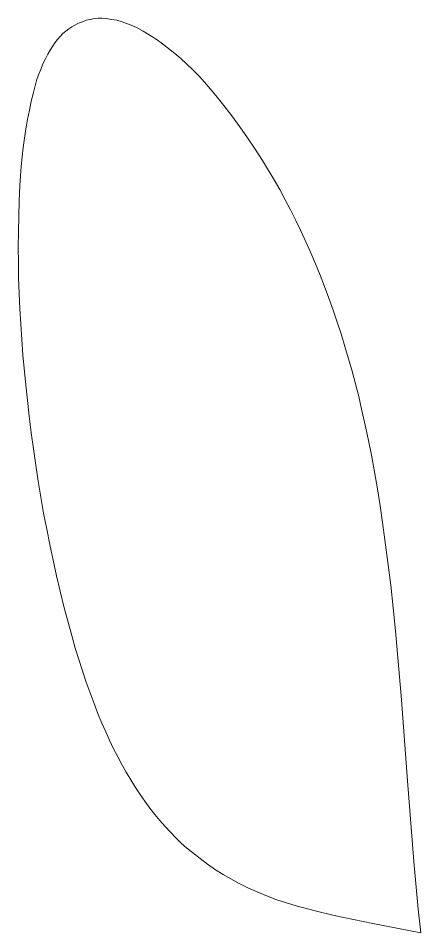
# Model space of a CAD drawing. Header units: millimetres. Extents: x -1200 to 1200, y -590 to 590.
# Drawn here: x 522.4 to 585.1, y -193 to -50.5 of the extents above; entities that cross this region are included whole.
import ezdxf

# ---------------------------------------------------------------- set-up
doc = ezdxf.new("R2010")
doc.units = ezdxf.units.MM
doc.header["$MEASUREMENT"] = 0
doc.layers.add('Layer 1', color=7, linetype='Continuous')

msp = doc.modelspace()

# ---------------------------------------------------------------- linework, layer by layer
at = {"layer": 'Layer 1', "color": 250, "lineweight": 20}
msp.add_open_spline([(585.0617, -192.96), (585.0617, -192.96), (584.6586, -189.2936), (584.6586, -189.2936), (584.6586, -189.2936), (583.9738, -181.8603), (583.9738, -181.8603), (583.9738, -181.8603), (583.0132, -169.2983), (583.0132, -169.2983), (583.0132, -169.2983), (582.0525, -156.6939), (582.0525, -156.6939), (582.0525, -156.6939), (581.7737, -153.1071), (581.7737, -153.1071), (581.7737, -153.1071), (581.4706, -149.5254), (581.4706, -149.5254), (581.4706, -149.5254), (581.1403, -145.9439), (581.1403, -145.9439), (581.1403, -145.9439), (580.7616, -142.3624), (580.7616, -142.3624), (580.7616, -142.3624), (580.3827, -138.8231), (580.3827, -138.8231), (580.3827, -138.8231), (579.9524, -135.2839), (579.9524, -135.2839), (579.9524, -135.2839), (579.4979, -131.7448), (579.4979, -131.7448), (579.4979, -131.7448), (579.116, -129.048), (579.116, -129.048), (579.116, -129.048), (578.7372, -126.436), (578.7372, -126.436), (578.7372, -126.436), (578.3069, -123.7816), (578.3069, -123.7816), (578.3069, -123.7816), (577.8523, -121.1749), (577.8523, -121.1749), (577.8523, -121.1749), (577.3705, -118.5629), (577.3705, -118.5629), (577.3705, -118.5629), (576.8644, -115.9986), (576.8644, -115.9986), (576.8644, -115.9986), (576.3099, -113.4343), (576.3099, -113.4343), (576.3099, -113.4343), (575.8523, -111.3944), (575.8523, -111.3944), (575.8523, -111.3944), (575.3978, -109.4076), (575.3978, -109.4076), (575.3978, -109.4076), (574.8916, -107.4156), (574.8916, -107.4156), (574.8916, -107.4156), (574.3613, -105.4711), (574.3613, -105.4711), (574.3613, -105.4711), (573.828, -103.5214), (573.828, -103.5214), (573.828, -103.5214), (573.2461, -101.6193), (573.2461, -101.6193), (573.2461, -101.6193), (572.6643, -99.6749), (572.6643, -99.6749), (572.6643, -99.6749), (572.0582, -97.8152), (572.0582, -97.8152), (572.0582, -97.8152), (571.4248, -95.9609), (571.4248, -95.9609), (571.4248, -95.9609), (570.7672, -94.1012), (570.7672, -94.1012), (570.7672, -94.1012), (570.0855, -92.2892), (570.0855, -92.2892), (570.0855, -92.2892), (569.4006, -90.5197), (569.4006, -90.5197), (569.4006, -90.5197), (568.6672, -88.75), (568.6672, -88.75), (568.6672, -88.75), (567.9338, -87.0229), (567.9338, -87.0229), (567.9338, -87.0229), (567.1763, -85.3009), (567.1763, -85.3009), (567.1763, -85.3009), (566.3914, -83.6214), (566.3914, -83.6214), (566.3914, -83.6214), (565.6065, -81.9843), (565.6065, -81.9843), (565.6065, -81.9843), (564.7974, -80.3471), (564.7974, -80.3471), (564.7974, -80.3471), (563.9367, -78.7524), (563.9367, -78.7524), (563.9367, -78.7524), (563.1033, -77.1629), (563.1033, -77.1629), (563.1033, -77.1629), (562.2155, -75.6582), (562.2155, -75.6582), (562.2155, -75.6582), (560.4215, -72.6489), (560.4215, -72.6489), (560.4215, -72.6489), (559.2578, -70.8793), (559.2578, -70.8793), (559.2578, -70.8793), (558.0669, -69.1097), (558.0669, -69.1097), (558.0669, -69.1097), (556.8789, -67.3878), (556.8789, -67.3878), (556.8789, -67.3878), (555.6395, -65.7029), (555.6395, -65.7029), (555.6395, -65.7029), (554.4, -64.0659), (554.4, -64.0659), (554.4, -64.0659), (553.1606, -62.5187), (553.1606, -62.5187), (553.1606, -62.5187), (552.2727, -61.4591), (552.2727, -61.4591), (552.2727, -61.4591), (551.3878, -60.4418), (551.3878, -60.4418), (551.3878, -60.4418), (550.4787, -59.467), (550.4787, -59.467), (550.4787, -59.467), (549.5665, -58.5398), (549.5665, -58.5398), (549.5665, -58.5398), (548.6302, -57.655), (548.6302, -57.655), (548.6302, -57.655), (547.6937, -56.7702), (547.6937, -56.7702), (547.6937, -56.7702), (546.7331, -55.9755), (546.7331, -55.9755), (546.7331, -55.9755), (545.7725, -55.1755), (545.7725, -55.1755), (545.7725, -55.1755), (544.8118, -54.4708), (544.8118, -54.4708), (544.8118, -54.4708), (543.824, -53.7609), (543.824, -53.7609), (543.824, -53.7609), (541.8239, -52.4787), (541.8239, -52.4787), (541.8239, -52.4787), (541.0148, -52.0389), (541.0148, -52.0389), (541.0148, -52.0389), (540.2056, -51.684), (540.2056, -51.684), (540.2056, -51.684), (539.3966, -51.329), (539.3966, -51.329), (539.3966, -51.329), (538.5602, -51.0641), (538.5602, -51.0641), (538.5602, -51.0641), (537.7268, -50.7992), (537.7268, -50.7992), (537.7268, -50.7992), (536.8904, -50.6667), (536.8904, -50.6667), (536.8904, -50.6667), (536.057, -50.5343), (536.057, -50.5343), (536.057, -50.5343), (535.4237, -50.4866), (535.4237, -50.4866), (535.4237, -50.4866), (534.8176, -50.4866), (534.8176, -50.4866), (534.8176, -50.4866), (534.1842, -50.5343), (534.1842, -50.5343), (534.1842, -50.5343), (533.5781, -50.6667), (533.5781, -50.6667), (533.5781, -50.6667), (532.969, -50.7992), (532.969, -50.7992), (532.969, -50.7992), (532.3629, -51.0217), (532.3629, -51.0217), (532.3629, -51.0217), (531.7569, -51.2389), (531.7569, -51.2389), (531.7569, -51.2389), (531.1751, -51.5515), (531.1751, -51.5515), (531.1751, -51.5515), (530.6932, -51.8164), (530.6932, -51.8164), (530.6932, -51.8164), (530.2387, -52.1237), (530.2387, -52.1237), (530.2387, -52.1237), (529.7811, -52.4787), (529.7811, -52.4787), (529.7811, -52.4787), (529.3266, -52.8761), (529.3266, -52.8761), (529.3266, -52.8761), (528.8962, -53.3211), (528.8962, -53.3211), (528.8962, -53.3211), (528.4931, -53.8032), (528.4931, -53.8032), (528.4931, -53.8032), (528.0871, -54.2907), (528.0871, -54.2907), (528.0871, -54.2907), (527.7082, -54.8682), (527.7082, -54.8682), (527.7082, -54.8682), (527.3295, -55.4404), (527.3295, -55.4404), (527.3295, -55.4404), (526.975, -56.0603), (526.975, -56.0603), (526.975, -56.0603), (526.5931, -56.8126), (526.5931, -56.8126), (526.5931, -56.8126), (526.2143, -57.6073), (526.2143, -57.6073), (526.2143, -57.6073), (525.8597, -58.4498), (525.8597, -58.4498), (525.8597, -58.4498), (525.5324, -59.2922), (525.5324, -59.2922), (525.5324, -59.2922), (525.2294, -60.1769), (525.2294, -60.1769), (525.2294, -60.1769), (524.7233, -62.0313), (524.7233, -62.0313), (524.7233, -62.0313), (524.393, -63.4035), (524.393, -63.4035), (524.393, -63.4035), (524.0899, -64.8182), (524.0899, -64.8182), (524.0899, -64.8182), (523.8112, -66.2328), (523.8112, -66.2328), (523.8112, -66.2328), (523.5596, -67.6951), (523.5596, -67.6951), (523.5596, -67.6951), (523.3294, -69.1521), (523.3294, -69.1521), (523.3294, -69.1521), (523.1293, -70.6144), (523.1293, -70.6144), (523.1293, -70.6144), (522.9778, -72.0714), (522.9778, -72.0714), (522.9778, -72.0714), (522.8263, -73.5761), (522.8263, -73.5761), (522.8263, -73.5761), (522.699, -75.0383), (522.699, -75.0383), (522.699, -75.0383), (522.6233, -76.5431), (522.6233, -76.5431), (522.6233, -76.5431), (522.5202, -78.9325), (522.5202, -78.9325), (522.5202, -78.9325), (522.4445, -81.3644), (522.4445, -81.3644), (522.4445, -81.3644), (522.3959, -83.7538), (522.3959, -83.7538), (522.3959, -83.7538), (522.3687, -86.138), (522.3687, -86.138), (522.3687, -86.138), (522.3959, -88.5275), (522.3959, -88.5275), (522.3959, -88.5275), (522.4202, -90.9594), (522.4202, -90.9594), (522.4202, -90.9594), (522.496, -93.3489), (522.496, -93.3489), (522.496, -93.3489), (522.596, -95.7384), (522.596, -95.7384), (522.596, -95.7384), (522.7475, -98.1278), (522.7475, -98.1278), (522.7475, -98.1278), (522.9021, -100.5173), (522.9021, -100.5173), (522.9021, -100.5173), (523.0778, -102.9068), (523.0778, -102.9068), (523.0778, -102.9068), (523.3809, -106.091), (523.3809, -106.091), (523.3809, -106.091), (524.0658, -112.5018), (524.0658, -112.5018), (524.0658, -112.5018), (524.3688, -115.0661), (524.3688, -115.0661), (524.3688, -115.0661), (524.7233, -117.588), (524.7233, -117.588), (524.7233, -117.588), (525.0779, -120.11), (525.0779, -120.11), (525.0779, -120.11), (525.4567, -122.6319), (525.4567, -122.6319), (525.4567, -122.6319), (525.887, -125.1115), (525.887, -125.1115), (525.887, -125.1115), (526.3173, -127.5857), (526.3173, -127.5857), (526.3173, -127.5857), (526.7961, -130.0652), (526.7961, -130.0652), (526.7961, -130.0652), (527.278, -132.4971), (527.278, -132.4971), (527.278, -132.4971), (527.784, -134.929), (527.784, -134.929), (527.784, -134.929), (528.3416, -137.3608), (528.3416, -137.3608), (528.3416, -137.3608), (528.8962, -139.7503), (528.8962, -139.7503), (528.8962, -139.7503), (529.478, -142.1398), (529.478, -142.1398), (529.478, -142.1398), (530.7447, -146.8711), (530.7447, -146.8711), (530.7447, -146.8711), (531.2508, -148.6407), (531.2508, -148.6407), (531.2508, -148.6407), (531.7811, -150.4103), (531.7811, -150.4103), (531.7811, -150.4103), (532.3629, -152.1798), (532.3629, -152.1798), (532.3629, -152.1798), (532.9448, -153.9071), (532.9448, -153.9071), (532.9448, -153.9071), (533.5509, -155.5866), (533.5509, -155.5866), (533.5509, -155.5866), (534.1842, -157.2661), (534.1842, -157.2661), (534.1842, -157.2661), (534.8176, -158.9457), (534.8176, -158.9457), (534.8176, -158.9457), (535.3994, -160.3178), (535.3994, -160.3178), (535.3994, -160.3178), (535.9812, -161.6477), (535.9812, -161.6477), (535.9812, -161.6477), (536.5873, -162.9722), (536.5873, -162.9722), (536.5873, -162.9722), (537.1964, -164.3021), (537.1964, -164.3021), (537.1964, -164.3021), (537.854, -165.5366), (537.854, -165.5366), (537.854, -165.5366), (538.5117, -166.7763), (538.5117, -166.7763), (538.5117, -166.7763), (539.1935, -167.9684), (539.1935, -167.9684), (539.1935, -167.9684), (539.8784, -169.1658), (539.8784, -169.1658), (539.8784, -169.1658), (540.6118, -170.3155), (540.6118, -170.3155), (540.6118, -170.3155), (541.3451, -171.4229), (541.3451, -171.4229), (541.3451, -171.4229), (542.0784, -172.4824), (542.0784, -172.4824), (542.0784, -172.4824), (542.8633, -173.5421), (542.8633, -173.5421), (542.8633, -173.5421), (543.6209, -174.517), (543.6209, -174.517), (543.6209, -174.517), (544.43, -175.4918), (544.43, -175.4918), (544.43, -175.4918), (545.2392, -176.4191), (545.2392, -176.4191), (545.2392, -176.4191), (546.0755, -177.3038), (546.0755, -177.3038), (546.0755, -177.3038), (546.9089, -178.1886), (546.9089, -178.1886), (546.9089, -178.1886), (547.7453, -178.9834), (547.7453, -178.9834), (547.7453, -178.9834), (548.6059, -179.7834), (548.6059, -179.7834), (548.6059, -179.7834), (549.4908, -180.488), (549.4908, -180.488), (549.4908, -180.488), (550.6787, -181.4152), (550.6787, -181.4152), (550.6787, -181.4152), (551.8696, -182.3), (551.8696, -182.3), (551.8696, -182.3), (553.0848, -183.1424), (553.0848, -183.1424), (553.0848, -183.1424), (554.297, -183.8947), (554.297, -183.8947), (554.297, -183.8947), (556.7759, -185.267), (556.7759, -185.267), (556.7759, -185.267), (558.2457, -186.0193), (558.2457, -186.0193), (558.2457, -186.0193), (559.7123, -186.6392), (559.7123, -186.6392), (559.7123, -186.6392), (561.1791, -187.2591), (561.1791, -187.2591), (561.1791, -187.2591), (562.673, -187.8313), (562.673, -187.8313), (562.673, -187.8313), (564.1641, -188.3188), (564.1641, -188.3188), (564.1641, -188.3188), (565.658, -188.7585), (565.658, -188.7585), (565.658, -188.7585), (568.6187, -189.5585), (568.6187, -189.5585), (568.6187, -189.5585), (571.6037, -190.2632), (571.6037, -190.2632), (571.6037, -190.2632), (574.5886, -190.9255), (574.5886, -190.9255), (574.5886, -190.9255), (577.5978, -191.5029), (577.5978, -191.5029), (577.5978, -191.5029), (585.0617, -192.96), (585.0617, -192.96)], degree=3, knots=[0, 0, 0, 0, 0.00598802, 0.00598802, 0.00598802, 0.01197605, 0.01197605, 0.01197605, 0.01796407, 0.01796407, 0.01796407, 0.0239521, 0.0239521, 0.0239521, 0.02994012, 0.02994012, 0.02994012, 0.03592814, 0.03592814, 0.03592814, 0.04191617, 0.04191617, 0.04191617, 0.04790419, 0.04790419, 0.04790419, 0.05389222, 0.05389222, 0.05389222, 0.05988024, 0.05988024, 0.05988024, 0.06586826, 0.06586826, 0.06586826, 0.07185629, 0.07185629, 0.07185629, 0.07784431, 0.07784431, 0.07784431, 0.08383234, 0.08383234, 0.08383234, 0.08982036, 0.08982036, 0.08982036, 0.09580838, 0.09580838, 0.09580838, 0.10179641, 0.10179641, 0.10179641, 0.10778443, 0.10778443, 0.10778443, 0.11377246, 0.11377246, 0.11377246, 0.11976048, 0.11976048, 0.11976048, 0.1257485, 0.1257485, 0.1257485, 0.13173653, 0.13173653, 0.13173653, 0.13772455, 0.13772455, 0.13772455, 0.14371257, 0.14371257, 0.14371257, 0.1497006, 0.1497006, 0.1497006, 0.15568862, 0.15568862, 0.15568862, 0.16167665, 0.16167665, 0.16167665, 0.16766467, 0.16766467, 0.16766467, 0.17365269, 0.17365269, 0.17365269, 0.17964072, 0.17964072, 0.17964072, 0.18562874, 0.18562874, 0.18562874, 0.19161677, 0.19161677, 0.19161677, 0.19760479, 0.19760479, 0.19760479, 0.20359281, 0.20359281, 0.20359281, 0.20958084, 0.20958084, 0.20958084, 0.21556886, 0.21556886, 0.21556886, 0.22155689, 0.22155689, 0.22155689, 0.22754491, 0.22754491, 0.22754491, 0.23353293, 0.23353293, 0.23353293, 0.23952096, 0.23952096, 0.23952096, 0.24550898, 0.24550898, 0.24550898, 0.25149701, 0.25149701, 0.25149701, 0.25748503, 0.25748503, 0.25748503, 0.26347305, 0.26347305, 0.26347305, 0.26946108, 0.26946108, 0.26946108, 0.2754491, 0.2754491, 0.2754491, 0.28143713, 0.28143713, 0.28143713, 0.28742515, 0.28742515, 0.28742515, 0.29341317, 0.29341317, 0.29341317, 0.2994012, 0.2994012, 0.2994012, 0.30538922, 0.30538922, 0.30538922, 0.31137725, 0.31137725, 0.31137725, 0.31736527, 0.31736527, 0.31736527, 0.32335329, 0.32335329, 0.32335329, 0.32934132, 0.32934132, 0.32934132, 0.33532934, 0.33532934, 0.33532934, 0.34131737, 0.34131737, 0.34131737, 0.34730539, 0.34730539, 0.34730539, 0.35329341, 0.35329341, 0.35329341, 0.35928144, 0.35928144, 0.35928144, 0.36526946, 0.36526946, 0.36526946, 0.37125749, 0.37125749, 0.37125749, 0.37724551, 0.37724551, 0.37724551, 0.38323353, 0.38323353, 0.38323353, 0.38922156, 0.38922156, 0.38922156, 0.39520958, 0.39520958, 0.39520958, 0.4011976, 0.4011976, 0.4011976, 0.40718563, 0.40718563, 0.40718563, 0.41317365, 0.41317365, 0.41317365, 0.41916168, 0.41916168, 0.41916168, 0.4251497, 0.4251497, 0.4251497, 0.43113772, 0.43113772, 0.43113772, 0.43712575, 0.43712575, 0.43712575, 0.44311377, 0.44311377, 0.44311377, 0.4491018, 0.4491018, 0.4491018, 0.45508982, 0.45508982, 0.45508982, 0.46107784, 0.46107784, 0.46107784, 0.46706587, 0.46706587, 0.46706587, 0.47305389, 0.47305389, 0.47305389, 0.47904192, 0.47904192, 0.47904192, 0.48502994, 0.48502994, 0.48502994, 0.49101796, 0.49101796, 0.49101796, 0.49700599, 0.49700599, 0.49700599, 0.50299401, 0.50299401, 0.50299401, 0.50898204, 0.50898204, 0.50898204, 0.51497006, 0.51497006, 0.51497006, 0.52095808, 0.52095808, 0.52095808, 0.52694611, 0.52694611, 0.52694611, 0.53293413, 0.53293413, 0.53293413, 0.53892216, 0.53892216, 0.53892216, 0.54491018, 0.54491018, 0.54491018, 0.5508982, 0.5508982, 0.5508982, 0.55688623, 0.55688623, 0.55688623, 0.56287425, 0.56287425, 0.56287425, 0.56886228, 0.56886228, 0.56886228, 0.5748503, 0.5748503, 0.5748503, 0.58083832, 0.58083832, 0.58083832, 0.58682635, 0.58682635, 0.58682635, 0.59281437, 0.59281437, 0.59281437, 0.5988024, 0.5988024, 0.5988024, 0.60479042, 0.60479042, 0.60479042, 0.61077844, 0.61077844, 0.61077844, 0.61676647, 0.61676647, 0.61676647, 0.62275449, 0.62275449, 0.62275449, 0.62874251, 0.62874251, 0.62874251, 0.63473054, 0.63473054, 0.63473054, 0.64071856, 0.64071856, 0.64071856, 0.64670659, 0.64670659, 0.64670659, 0.65269461, 0.65269461, 0.65269461, 0.65868263, 0.65868263, 0.65868263, 0.66467066, 0.66467066, 0.66467066, 0.67065868, 0.67065868, 0.67065868, 0.67664671, 0.67664671, 0.67664671, 0.68263473, 0.68263473, 0.68263473, 0.68862275, 0.68862275, 0.68862275, 0.69461078, 0.69461078, 0.69461078, 0.7005988, 0.7005988, 0.7005988, 0.70658683, 0.70658683, 0.70658683, 0.71257485, 0.71257485, 0.71257485, 0.71856287, 0.71856287, 0.71856287, 0.7245509, 0.7245509, 0.7245509, 0.73053892, 0.73053892, 0.73053892, 0.73652695, 0.73652695, 0.73652695, 0.74251497, 0.74251497, 0.74251497, 0.74850299, 0.74850299, 0.74850299, 0.75449102, 0.75449102, 0.75449102, 0.76047904, 0.76047904, 0.76047904, 0.76646707, 0.76646707, 0.76646707, 0.77245509, 0.77245509, 0.77245509, 0.77844311, 0.77844311, 0.77844311, 0.78443114, 0.78443114, 0.78443114, 0.79041916, 0.79041916, 0.79041916, 0.79640719, 0.79640719, 0.79640719, 0.80239521, 0.80239521, 0.80239521, 0.80838323, 0.80838323, 0.80838323, 0.81437126, 0.81437126, 0.81437126, 0.82035928, 0.82035928, 0.82035928, 0.82634731, 0.82634731, 0.82634731, 0.83233533, 0.83233533, 0.83233533, 0.83832335, 0.83832335, 0.83832335, 0.84431138, 0.84431138, 0.84431138, 0.8502994, 0.8502994, 0.8502994, 0.85628743, 0.85628743, 0.85628743, 0.86227545, 0.86227545, 0.86227545, 0.86826347, 0.86826347, 0.86826347, 0.8742515, 0.8742515, 0.8742515, 0.88023952, 0.88023952, 0.88023952, 0.88622754, 0.88622754, 0.88622754, 0.89221557, 0.89221557, 0.89221557, 0.89820359, 0.89820359, 0.89820359, 0.90419162, 0.90419162, 0.90419162, 0.91017964, 0.91017964, 0.91017964, 0.91616766, 0.91616766, 0.91616766, 0.92215569, 0.92215569, 0.92215569, 0.92814371, 0.92814371, 0.92814371, 0.93413174, 0.93413174, 0.93413174, 0.94011976, 0.94011976, 0.94011976, 0.94610778, 0.94610778, 0.94610778, 0.95209581, 0.95209581, 0.95209581, 0.95808383, 0.95808383, 0.95808383, 0.96407186, 0.96407186, 0.96407186, 0.97005988, 0.97005988, 0.97005988, 0.9760479, 0.9760479, 0.9760479, 0.98203593, 0.98203593, 0.98203593, 0.98802395, 0.98802395, 0.98802395, 0.99401198, 0.99401198, 0.99401198, 1, 1, 1, 1], dxfattribs=at)

doc.saveas('drawing.dxf')
